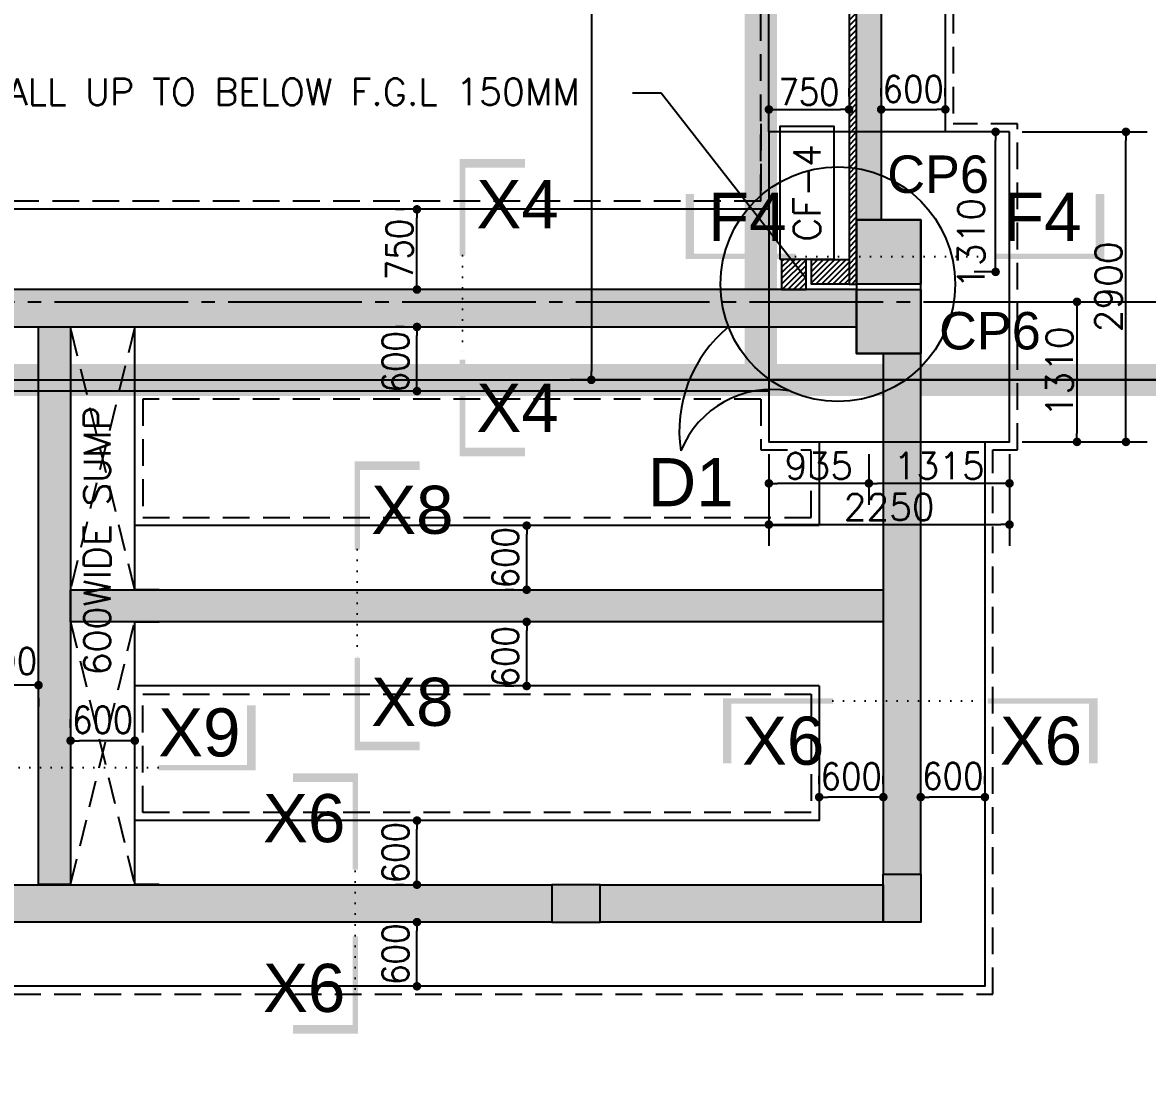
# Model space of a CAD drawing. Extents: x -200722 to 834823, y -494970 to 88783.
# Drawn here: x 447916 to 458437, y 17611 to 27486 of the extents above; entities that cross this region are included whole.
import ezdxf
from ezdxf.enums import TextEntityAlignment as Align

# ---------------------------------------------------------------- set-up
doc = ezdxf.new("R2010")
doc.units = 0
doc.header["$LTSCALE"] = 100
doc.header["$MEASUREMENT"] = 0
doc.header["$PDMODE"] = 34
for name, pattern in [('ACAD_ISO04W100', [30, 24, -3, 0, -3]), ('CL', [3.25, 2.5, -0.25, 0.25, -0.25]), ('DOT', [0.25, 0, -0.25]), ('HIDDEN', [0.375, 0.25, -0.125])]:
    doc.linetypes.add(name, pattern=pattern)
doc.layers.get('0').update_dxf_attribs({"linetype": 'CONTINUOUS'})
doc.layers.get('DEFPOINTS').update_dxf_attribs({"linetype": 'CONTINUOUS'})
for name, color, linetype in [('A-Grid', 5, 'ACAD_ISO04W100'), ('BEAM', 4, 'CONTINUOUS'), ('COL', 150, 'CONTINUOUS'), ('DIM', 3, 'CONTINUOUS'), ('F_EXEC', 3, 'HIDDEN'), ('F_FTG1', 11, 'CONTINUOUS'), ('PIT WALL', 6, 'CONTINUOUS'), ('RCCWALL', 6, 'CONTINUOUS'), ('TEXT', 2, 'CONTINUOUS')]:
    doc.layers.add(name, color=color, linetype=linetype)
doc.layers.add('HATCH', color=252, linetype='CONTINUOUS', lineweight=30)
doc.styles.add('AR', font='arial.ttf')
doc.styles.add('ROMANS', font='romans.shx')
doc.styles.get("Standard").update_dxf_attribs({"font": 'simplex.shx'})
doc.styles.add('TIMES-N', font='arial.ttf')
doc.dimstyles.new('STANDARD$0', dxfattribs={"dimtxt": 2.5, "dimasz": 2.5, "dimexe": 2, "dimexo": 0.7, "dimgap": 0.9, "dimtad": 1, "dimdec": 0, "dimdsep": 46, "dimtxsty": 'ROMANS', "dimcen": 0.09, "dimclrd": 4, "dimclre": 4, "dimclrt": 3, "dimadec": 0, "dimazin": 0, "dimtfac": 1, "dimtdec": 0, "dimtmove": 0, "dimatfit": 3, "dimfxl": 1, "dimtolj": 1, "dimtzin": 0, "dimarcsym": 0})
pattern_1 = [(45, (191222.92, 0), (-26.5165043, 26.5165043), [])]

# ---------------------------------------------------------------- blocks, each defined once
blk = doc.blocks.new('DOT')
at = {"color": 0, "linetype": 'ByBlock'}
blk.add_line((-0.5, 0), (-1, 0), dxfattribs=at)
at = {"color": 0, "linetype": 'ByBlock', "const_width": 0.5}
blk.add_lwpolyline([(-0.25, 0, 1), (0.25, 0, 1)], format="xyb", close=True, dxfattribs=at)
blk = doc.blocks.new('*D2726')
at = {"layer": 'BEAM', "color": 0, "lineweight": -2, "transparency": 16777216}
for p, q in [((454896, 26793), (454896, 26873)), ((455646, 26793), (455646, 26873)), ((454976, 26673), (455566, 26673))]:
    blk.add_line(p, q, dxfattribs=at)
at = {"layer": 'DEFPOINTS', "color": 0, "lineweight": -3, "ltscale": 0.4, "transparency": 16777216}
for p in [(454896, 26673), (455646, 26673), (455646, 26673)]:
    blk.add_point(p, dxfattribs=at)
at = {"layer": 'BEAM', "color": 0, "lineweight": -2, "ltscale": 0.4, "transparency": 16777216, "xscale": 80, "yscale": 80, "zscale": 80, "rotation": 180}
blk.add_blockref('DOT', (454896, 26673), dxfattribs=at)
at = {"layer": 'BEAM', "color": 0, "lineweight": -2, "ltscale": 0.4, "transparency": 16777216, "xscale": 80, "yscale": 80, "zscale": 80}
blk.add_blockref('DOT', (455646, 26673), dxfattribs=at)
at = {"layer": 'BEAM', "color": 0, "ltscale": 0.4, "transparency": 16777216, "insert": (455271, 26837), "char_height": 248, "attachment_point": 5}
blk.add_mtext('\\A1;{\\W0.9;750}', dxfattribs=at)
blk = doc.blocks.new('_DOT')
at = {"color": 0, "linetype": 'ByBlock'}
blk.add_line((-0.5, 0), (-1, 0), dxfattribs=at)
at = {"color": 0, "linetype": 'ByBlock', "const_width": 0.5}
blk.add_lwpolyline([(-0.25, 0, 1), (0.25, 0, 1)], format="xyb", close=True, dxfattribs=at)
blk = doc.blocks.new('*D2727')
at = {"layer": 'BEAM', "color": 0, "lineweight": -2, "transparency": 16777216}
for p, q in [((455946, 26793), (455946, 26873)), ((456546, 26793), (456546, 26873)), ((456026, 26673), (456466, 26673))]:
    blk.add_line(p, q, dxfattribs=at)
at = {"layer": 'DEFPOINTS', "color": 0, "lineweight": -3, "ltscale": 0.4, "transparency": 16777216}
for p in [(455946, 26673), (456546, 26673), (456546, 26673)]:
    blk.add_point(p, dxfattribs=at)
at = {"layer": 'BEAM', "color": 0, "lineweight": -2, "ltscale": 0.4, "transparency": 16777216, "xscale": 80, "yscale": 80, "zscale": 80, "rotation": 180}
blk.add_blockref('DOT', (455946, 26673), dxfattribs=at)
at = {"layer": 'BEAM', "color": 0, "lineweight": -2, "ltscale": 0.4, "transparency": 16777216, "xscale": 80, "yscale": 80, "zscale": 80}
blk.add_blockref('DOT', (456546, 26673), dxfattribs=at)
at = {"layer": 'BEAM', "color": 0, "ltscale": 0.4, "transparency": 16777216, "insert": (456246, 26864), "char_height": 248, "attachment_point": 5}
blk.add_mtext('\\A1;{\\W0.9;600}', dxfattribs=at)
blk = doc.blocks.new('*D2792')
at = {"layer": 'BEAM', "color": 0, "lineweight": -2, "transparency": 16777216}
for p, q in [((457026, 26464), (456816, 26464)), ((457016, 25234), (457016, 26384)), ((457016, 25154), (456816, 25154))]:
    blk.add_line(p, q, dxfattribs=at)
at = {"layer": 'DEFPOINTS', "color": 0, "lineweight": -3, "ltscale": 0.4, "transparency": 16777216}
for p in [(457016, 26464), (457146, 26464), (457136, 25154)]:
    blk.add_point(p, dxfattribs=at)
at = {"layer": 'BEAM', "color": 0, "lineweight": -2, "ltscale": 0.4, "transparency": 16777216, "xscale": 80, "yscale": 80, "zscale": 80}
for p, rotation in [((457016, 26464), 90), ((457016, 25154), 270)]:
    blk.add_blockref('DOT', p, dxfattribs=dict(at, rotation=rotation))
at = {"layer": 'BEAM', "color": 0, "ltscale": 0.4, "transparency": 16777216, "insert": (456788, 25420), "char_height": 248, "attachment_point": 5, "rotation": 90}
blk.add_mtext('\\A1;1310', dxfattribs=at)
blk = doc.blocks.new('*D2793')
at = {"layer": 'BEAM', "color": 0, "lineweight": -2, "transparency": 16777216}
for p, q in [((457256, 24874), (457977, 24874)), ((457777, 24794), (457777, 23644)), ((457266, 23564), (457977, 23564))]:
    blk.add_line(p, q, dxfattribs=at)
at = {"layer": 'DEFPOINTS', "color": 0, "lineweight": -3, "ltscale": 0.4, "transparency": 16777216}
for p in [(457136, 24874), (457146, 23564), (457777, 23564)]:
    blk.add_point(p, dxfattribs=at)
at = {"layer": 'BEAM', "color": 0, "lineweight": -2, "ltscale": 0.4, "transparency": 16777216, "xscale": 80, "yscale": 80, "zscale": 80}
for p, rotation in [((457777, 24874), 90), ((457777, 23564), 270)]:
    blk.add_blockref('DOT', p, dxfattribs=dict(at, rotation=rotation))
at = {"layer": 'BEAM', "color": 0, "ltscale": 0.4, "transparency": 16777216, "insert": (457613, 24219), "char_height": 248, "attachment_point": 5, "rotation": 90}
blk.add_mtext('\\A1;1310', dxfattribs=at)
blk = doc.blocks.new('*D2794')
at = {"layer": 'BEAM', "color": 0, "lineweight": -2, "transparency": 16777216}
for p, q in [((457266, 26464), (458435, 26464)), ((458235, 23644), (458235, 26384)), ((457266, 23564), (458435, 23564))]:
    blk.add_line(p, q, dxfattribs=at)
at = {"layer": 'DEFPOINTS', "color": 0, "lineweight": -3, "ltscale": 0.4, "transparency": 16777216}
for p in [(457146, 26464), (458235, 26464), (457146, 23564)]:
    blk.add_point(p, dxfattribs=at)
at = {"layer": 'BEAM', "color": 0, "lineweight": -2, "ltscale": 0.4, "transparency": 16777216, "xscale": 80, "yscale": 80, "zscale": 80}
for p, rotation in [((458235, 26464), 90), ((458235, 23564), 270)]:
    blk.add_blockref('DOT', p, dxfattribs=dict(at, rotation=rotation))
at = {"layer": 'BEAM', "color": 0, "ltscale": 0.4, "transparency": 16777216, "insert": (458071, 25014), "char_height": 248, "attachment_point": 5, "rotation": 90}
blk.add_mtext('\\A1;2900', dxfattribs=at)
blk = doc.blocks.new('*D2795')
at = {"layer": 'BEAM', "color": 0, "lineweight": -2, "transparency": 16777216}
for p, q in [((455831, 23449), (455831, 22976)), ((457146, 23449), (457146, 22976)), ((457066, 23176), (455911, 23176))]:
    blk.add_line(p, q, dxfattribs=at)
at = {"layer": 'DEFPOINTS', "color": 0, "lineweight": -3, "ltscale": 0.4, "transparency": 16777216}
for p in [(455831, 23569), (457146, 23569), (455831, 23176)]:
    blk.add_point(p, dxfattribs=at)
at = {"layer": 'BEAM', "color": 0, "lineweight": -2, "ltscale": 0.4, "transparency": 16777216, "xscale": 80, "yscale": 80, "zscale": 80, "rotation": 180}
blk.add_blockref('DOT', (455831, 23176), dxfattribs=at)
at = {"layer": 'BEAM', "color": 0, "lineweight": -2, "ltscale": 0.4, "transparency": 16777216, "xscale": 80, "yscale": 80, "zscale": 80}
blk.add_blockref('DOT', (457146, 23176), dxfattribs=at)
at = {"layer": 'BEAM', "color": 0, "ltscale": 0.4, "transparency": 16777216, "insert": (456488, 23340), "char_height": 248, "attachment_point": 5}
blk.add_mtext('\\A1;1315', dxfattribs=at)
blk = doc.blocks.new('*D2796')
at = {"layer": 'BEAM', "color": 0, "lineweight": -2, "transparency": 16777216}
for p, q in [((454896, 23449), (454896, 22976)), ((455831, 23449), (455831, 22976)), ((455751, 23176), (454976, 23176))]:
    blk.add_line(p, q, dxfattribs=at)
at = {"layer": 'DEFPOINTS', "color": 0, "lineweight": -3, "ltscale": 0.4, "transparency": 16777216}
for p in [(454896, 23569), (455831, 23569), (454896, 23176)]:
    blk.add_point(p, dxfattribs=at)
at = {"layer": 'BEAM', "color": 0, "lineweight": -2, "ltscale": 0.4, "transparency": 16777216, "xscale": 80, "yscale": 80, "zscale": 80, "rotation": 180}
blk.add_blockref('DOT', (454896, 23176), dxfattribs=at)
at = {"layer": 'BEAM', "color": 0, "lineweight": -2, "ltscale": 0.4, "transparency": 16777216, "xscale": 80, "yscale": 80, "zscale": 80}
blk.add_blockref('DOT', (455831, 23176), dxfattribs=at)
at = {"layer": 'BEAM', "color": 0, "ltscale": 0.4, "transparency": 16777216, "insert": (455363, 23340), "char_height": 248, "attachment_point": 5}
blk.add_mtext('\\A1;935', dxfattribs=at)
blk = doc.blocks.new('*D2797')
at = {"layer": 'BEAM', "color": 0, "lineweight": -2, "transparency": 16777216}
for p, q in [((454896, 23449), (454896, 22591)), ((457146, 23449), (457146, 22591)), ((454976, 22791), (457066, 22791))]:
    blk.add_line(p, q, dxfattribs=at)
at = {"layer": 'DEFPOINTS', "color": 0, "lineweight": -3, "ltscale": 0.4, "transparency": 16777216}
for p in [(454896, 23569), (457146, 23569), (457146, 22791)]:
    blk.add_point(p, dxfattribs=at)
at = {"layer": 'BEAM', "color": 0, "lineweight": -2, "ltscale": 0.4, "transparency": 16777216, "xscale": 80, "yscale": 80, "zscale": 80, "rotation": 180}
blk.add_blockref('DOT', (454896, 22791), dxfattribs=at)
at = {"layer": 'BEAM', "color": 0, "lineweight": -2, "ltscale": 0.4, "transparency": 16777216, "xscale": 80, "yscale": 80, "zscale": 80}
blk.add_blockref('DOT', (457146, 22791), dxfattribs=at)
at = {"layer": 'BEAM', "color": 0, "ltscale": 0.4, "transparency": 16777216, "insert": (456021, 22955), "char_height": 248, "attachment_point": 5}
blk.add_mtext('\\A1;2250', dxfattribs=at)
blk = doc.blocks.new('*D2798')
at = {"layer": 'BEAM', "color": 0, "lineweight": -2, "transparency": 16777216}
for p, q in [((451485, 24639), (451405, 24639)), ((451605, 24119), (451605, 24559)), ((451485, 24039), (451405, 24039))]:
    blk.add_line(p, q, dxfattribs=at)
at = {"layer": 'DEFPOINTS', "color": 0, "lineweight": -3, "ltscale": 0.4, "transparency": 16777216}
for p in [(451605, 24639), (451605, 24639), (451605, 24039)]:
    blk.add_point(p, dxfattribs=at)
at = {"layer": 'BEAM', "color": 0, "lineweight": -2, "ltscale": 0.4, "transparency": 16777216, "xscale": 80, "yscale": 80, "zscale": 80}
for p, rotation in [((451605, 24639), 90), ((451605, 24039), 270)]:
    blk.add_blockref('DOT', p, dxfattribs=dict(at, rotation=rotation))
at = {"layer": 'BEAM', "color": 0, "ltscale": 0.4, "transparency": 16777216, "insert": (451404, 24313), "char_height": 248, "attachment_point": 5, "rotation": 90}
blk.add_mtext('\\A1;{\\W0.9;600}', dxfattribs=at)
blk = doc.blocks.new('*D2799')
at = {"layer": 'BEAM', "color": 0, "lineweight": -2, "transparency": 16777216}
for p, q in [((451485, 25739), (451405, 25739)), ((451605, 25069), (451605, 25659)), ((451485, 24989), (451405, 24989))]:
    blk.add_line(p, q, dxfattribs=at)
at = {"layer": 'DEFPOINTS', "color": 0, "lineweight": -3, "ltscale": 0.4, "transparency": 16777216}
for p in [(451605, 25739), (451605, 25739), (451605, 24989)]:
    blk.add_point(p, dxfattribs=at)
at = {"layer": 'BEAM', "color": 0, "lineweight": -2, "ltscale": 0.4, "transparency": 16777216, "xscale": 80, "yscale": 80, "zscale": 80}
for p, rotation in [((451605, 25739), 90), ((451605, 24989), 270)]:
    blk.add_blockref('DOT', p, dxfattribs=dict(at, rotation=rotation))
at = {"layer": 'BEAM', "color": 0, "ltscale": 0.4, "transparency": 16777216, "insert": (451441, 25364), "char_height": 248, "attachment_point": 5, "rotation": 90}
blk.add_mtext('\\A1;{\\W0.9;750}', dxfattribs=at)
blk = doc.blocks.new('*D2804')
at = {"layer": 'BEAM', "color": 0, "lineweight": -2, "transparency": 16777216}
for p, q in [((452511, 21881), (452431, 21881)), ((452631, 21361), (452631, 21801)), ((452511, 21281), (452431, 21281))]:
    blk.add_line(p, q, dxfattribs=at)
at = {"layer": 'DEFPOINTS', "color": 0, "lineweight": -3, "ltscale": 0.4, "transparency": 16777216}
for p in [(452631, 21881), (452631, 21881), (452631, 21281)]:
    blk.add_point(p, dxfattribs=at)
at = {"layer": 'BEAM', "color": 0, "lineweight": -2, "ltscale": 0.4, "transparency": 16777216, "xscale": 80, "yscale": 80, "zscale": 80}
for p, rotation in [((452631, 21881), 90), ((452631, 21281), 270)]:
    blk.add_blockref('DOT', p, dxfattribs=dict(at, rotation=rotation))
at = {"layer": 'BEAM', "color": 0, "ltscale": 0.4, "transparency": 16777216, "insert": (452431, 21555), "char_height": 248, "attachment_point": 5, "rotation": 90}
blk.add_mtext('\\A1;{\\W0.9;600}', dxfattribs=at)
blk = doc.blocks.new('*D2805')
at = {"layer": 'BEAM', "color": 0, "lineweight": -2, "transparency": 16777216}
for p, q in [((452511, 22781), (452431, 22781)), ((452631, 22261), (452631, 22701)), ((452511, 22181), (452431, 22181))]:
    blk.add_line(p, q, dxfattribs=at)
at = {"layer": 'DEFPOINTS', "color": 0, "lineweight": -3, "ltscale": 0.4, "transparency": 16777216}
for p in [(452631, 22781), (452631, 22781), (452631, 22181)]:
    blk.add_point(p, dxfattribs=at)
at = {"layer": 'BEAM', "color": 0, "lineweight": -2, "ltscale": 0.4, "transparency": 16777216, "xscale": 80, "yscale": 80, "zscale": 80}
for p, rotation in [((452631, 22781), 90), ((452631, 22181), 270)]:
    blk.add_blockref('DOT', p, dxfattribs=dict(at, rotation=rotation))
at = {"layer": 'BEAM', "color": 0, "ltscale": 0.4, "transparency": 16777216, "insert": (452431, 22481), "char_height": 248, "attachment_point": 5, "rotation": 90}
blk.add_mtext('\\A1;{\\W0.9;600}', dxfattribs=at)
blk = doc.blocks.new('*D2806')
at = {"layer": 'BEAM', "color": 0, "lineweight": -2, "transparency": 16777216}
for p, q in [((451485, 19073), (451405, 19073)), ((451605, 18553), (451605, 18993)), ((451485, 18473), (451405, 18473))]:
    blk.add_line(p, q, dxfattribs=at)
at = {"layer": 'DEFPOINTS', "color": 0, "lineweight": -3, "ltscale": 0.4, "transparency": 16777216}
for p in [(451605, 19073), (451605, 19073), (451605, 18473)]:
    blk.add_point(p, dxfattribs=at)
at = {"layer": 'BEAM', "color": 0, "lineweight": -2, "ltscale": 0.4, "transparency": 16777216, "xscale": 80, "yscale": 80, "zscale": 80}
for p, rotation in [((451605, 19073), 90), ((451605, 18473), 270)]:
    blk.add_blockref('DOT', p, dxfattribs=dict(at, rotation=rotation))
at = {"layer": 'BEAM', "color": 0, "ltscale": 0.4, "transparency": 16777216, "insert": (451404, 18773), "char_height": 248, "attachment_point": 5, "rotation": 90}
blk.add_mtext('\\A1;{\\W0.9;600}', dxfattribs=at)
blk = doc.blocks.new('*D2807')
at = {"layer": 'BEAM', "color": 0, "lineweight": -2, "transparency": 16777216}
for p, q in [((451485, 20023), (451405, 20023)), ((451605, 19503), (451605, 19943)), ((451485, 19423), (451405, 19423))]:
    blk.add_line(p, q, dxfattribs=at)
at = {"layer": 'DEFPOINTS', "color": 0, "lineweight": -3, "ltscale": 0.4, "transparency": 16777216}
for p in [(451605, 20023), (451605, 20023), (451605, 19423)]:
    blk.add_point(p, dxfattribs=at)
at = {"layer": 'BEAM', "color": 0, "lineweight": -2, "ltscale": 0.4, "transparency": 16777216, "xscale": 80, "yscale": 80, "zscale": 80}
for p, rotation in [((451605, 20023), 90), ((451605, 19423), 270)]:
    blk.add_blockref('DOT', p, dxfattribs=dict(at, rotation=rotation))
at = {"layer": 'BEAM', "color": 0, "ltscale": 0.4, "transparency": 16777216, "insert": (451404, 19723), "char_height": 248, "attachment_point": 5, "rotation": 90}
blk.add_mtext('\\A1;{\\W0.9;600}', dxfattribs=at)
blk = doc.blocks.new('*D2811')
at = {"layer": 'BEAM', "color": 0, "lineweight": -2, "transparency": 16777216}
for p, q in [((448366, 20890), (448366, 20970)), ((448966, 20890), (448966, 20970)), ((448886, 20770), (448446, 20770))]:
    blk.add_line(p, q, dxfattribs=at)
at = {"layer": 'DEFPOINTS', "color": 0, "lineweight": -3, "ltscale": 0.4, "transparency": 16777216}
for p in [(448366, 20770), (448366, 20770), (448966, 20770)]:
    blk.add_point(p, dxfattribs=at)
at = {"layer": 'BEAM', "color": 0, "lineweight": -2, "ltscale": 0.4, "transparency": 16777216, "xscale": 80, "yscale": 80, "zscale": 80, "rotation": 180}
blk.add_blockref('DOT', (448366, 20770), dxfattribs=at)
at = {"layer": 'BEAM', "color": 0, "lineweight": -2, "ltscale": 0.4, "transparency": 16777216, "xscale": 80, "yscale": 80, "zscale": 80}
blk.add_blockref('DOT', (448966, 20770), dxfattribs=at)
at = {"layer": 'BEAM', "color": 0, "ltscale": 0.4, "transparency": 16777216, "insert": (448666, 20964), "char_height": 248, "attachment_point": 5}
blk.add_mtext('\\A1;{\\W0.9;600}', dxfattribs=at)
blk = doc.blocks.new('*D2812')
at = {"layer": 'BEAM', "color": 0, "lineweight": -2, "transparency": 16777216}
for p, q in [((447986, 21289), (447546, 21289)), ((447466, 21169), (447466, 21089)), ((448066, 21169), (448066, 21089))]:
    blk.add_line(p, q, dxfattribs=at)
at = {"layer": 'DEFPOINTS', "color": 0, "lineweight": -3, "ltscale": 0.4, "transparency": 16777216}
for p in [(447466, 21289), (447466, 21289), (448066, 21289)]:
    blk.add_point(p, dxfattribs=at)
at = {"layer": 'BEAM', "color": 0, "lineweight": -2, "ltscale": 0.4, "transparency": 16777216, "xscale": 80, "yscale": 80, "zscale": 80, "rotation": 180}
blk.add_blockref('DOT', (447466, 21289), dxfattribs=at)
at = {"layer": 'BEAM', "color": 0, "lineweight": -2, "ltscale": 0.4, "transparency": 16777216, "xscale": 80, "yscale": 80, "zscale": 80}
blk.add_blockref('DOT', (448066, 21289), dxfattribs=at)
at = {"layer": 'BEAM', "color": 0, "ltscale": 0.4, "transparency": 16777216, "insert": (447766, 21515), "char_height": 248, "attachment_point": 5}
blk.add_mtext('\\A1;{\\W0.9;600}', dxfattribs=at)
blk = doc.blocks.new('*D2813')
at = {"layer": 'BEAM', "color": 0, "lineweight": -2, "transparency": 16777216}
for p, q in [((456316, 20362), (456316, 20442)), ((456916, 20362), (456916, 20442)), ((456836, 20242), (456396, 20242))]:
    blk.add_line(p, q, dxfattribs=at)
at = {"layer": 'DEFPOINTS', "color": 0, "lineweight": -3, "ltscale": 0.4, "transparency": 16777216}
for p in [(456316, 20242), (456316, 20242), (456916, 20242)]:
    blk.add_point(p, dxfattribs=at)
at = {"layer": 'BEAM', "color": 0, "lineweight": -2, "ltscale": 0.4, "transparency": 16777216, "xscale": 80, "yscale": 80, "zscale": 80, "rotation": 180}
blk.add_blockref('DOT', (456316, 20242), dxfattribs=at)
at = {"layer": 'BEAM', "color": 0, "lineweight": -2, "ltscale": 0.4, "transparency": 16777216, "xscale": 80, "yscale": 80, "zscale": 80}
blk.add_blockref('DOT', (456916, 20242), dxfattribs=at)
at = {"layer": 'BEAM', "color": 0, "ltscale": 0.4, "transparency": 16777216, "insert": (456616, 20439), "char_height": 248, "attachment_point": 5}
blk.add_mtext('\\A1;{\\W0.9;600}', dxfattribs=at)
blk = doc.blocks.new('*D2814')
at = {"layer": 'BEAM', "color": 0, "lineweight": -2, "transparency": 16777216}
for p, q in [((455366, 20362), (455366, 20442)), ((455966, 20362), (455966, 20442)), ((455886, 20242), (455446, 20242))]:
    blk.add_line(p, q, dxfattribs=at)
at = {"layer": 'DEFPOINTS', "color": 0, "lineweight": -3, "ltscale": 0.4, "transparency": 16777216}
for p in [(455366, 20242), (455366, 20242), (455966, 20242)]:
    blk.add_point(p, dxfattribs=at)
at = {"layer": 'BEAM', "color": 0, "lineweight": -2, "ltscale": 0.4, "transparency": 16777216, "xscale": 80, "yscale": 80, "zscale": 80, "rotation": 180}
blk.add_blockref('DOT', (455366, 20242), dxfattribs=at)
at = {"layer": 'BEAM', "color": 0, "lineweight": -2, "ltscale": 0.4, "transparency": 16777216, "xscale": 80, "yscale": 80, "zscale": 80}
blk.add_blockref('DOT', (455966, 20242), dxfattribs=at)
at = {"layer": 'BEAM', "color": 0, "ltscale": 0.4, "transparency": 16777216, "insert": (455666, 20436), "char_height": 248, "attachment_point": 5}
blk.add_mtext('\\A1;{\\W0.9;600}', dxfattribs=at)
blk = doc.blocks.new('*D2917')
at = {"layer": 'BEAM', "color": 0, "lineweight": -2, "transparency": 16777216}
for p, q in [((454987, 52100), (453036, 52100)), ((453236, 52020), (453236, 24224)), ((455284, 24144), (453036, 24144))]:
    blk.add_line(p, q, dxfattribs=at)
at = {"layer": 'DEFPOINTS', "color": 0, "lineweight": -3, "ltscale": 0.4, "transparency": 16777216}
for p in [(455107, 52100), (453236, 24144), (455404, 24144)]:
    blk.add_point(p, dxfattribs=at)
at = {"layer": 'BEAM', "color": 0, "lineweight": -2, "ltscale": 0.4, "transparency": 16777216, "xscale": 80, "yscale": 80, "zscale": 80}
for p, rotation in [((453236, 52100), 90), ((453236, 24144), 270)]:
    blk.add_blockref('DOT', p, dxfattribs=dict(at, rotation=rotation))
at = {"layer": 'BEAM', "color": 0, "ltscale": 0.4, "transparency": 16777216, "insert": (453072, 38122), "char_height": 248, "attachment_point": 5, "rotation": 90}
blk.add_mtext('\\A1;27956', dxfattribs=at)

msp = doc.modelspace()

# ---------------------------------------------------------------- hatches: boundary and pattern name
at = {"layer": 'DIM', "ltscale": 0.4}
h = msp.add_hatch(dxfattribs=at)
h.set_pattern_fill('ANSI31', color=256, scale=300, style=0)
h.set_pattern_definition([(45, (191292.92, 0), (-26.5165043, 26.5165043), [])])
h.paths.add_polyline_path([(455715.5, 51274.9), (455645.5, 51274.9), (455645.5, 25039.4), (455715.5, 25039.4)])
h = msp.add_hatch(dxfattribs=at)
h.set_pattern_fill('ANSI31', color=256, scale=300, style=0)
h.set_pattern_definition(pattern_1)
h.paths.add_polyline_path([(455245.5, 25269.4), (455015.5, 25269.4), (455015.5, 24989.4), (455245.5, 24989.4)])
h = msp.add_hatch(dxfattribs=at)
h.set_pattern_fill('ANSI31', color=256, scale=300, style=0)
h.set_pattern_definition(pattern_1)
h.paths.add_polyline_path([(455645.5, 25039.4), (455295.5, 25039.4), (455295.5, 25269.4), (455645.5, 25269.4)])
at = {"layer": 'HATCH', "lineweight": -3, "ltscale": 0.4}
msp.add_hatch(color=256, dxfattribs=at).paths.add_polyline_path([(455715.5, 31309.4), (455945.5, 31309.4), (455945.5, 25639.4), (455715.5, 25639.4)])
at = {"layer": 'HATCH', "ltscale": 0.4}
for points in [[(455715.5, 25639.4), (456315.5, 25639.4), (456315.5, 25039.4), (455715.5, 25039.4)], [(455715.5, 24989.4), (456315.5, 24989.4), (456315.5, 24389.4), (455715.5, 24389.4)], [(455965.5, 19522.9), (456315.5, 19522.9), (456315.5, 19072.9), (455965.5, 19072.9)], [(453317.5, 19072.9), (453317.5, 19422.9), (452867.5, 19422.9), (452867.5, 19072.9)]]:
    msp.add_hatch(color=256, dxfattribs=at).paths.add_polyline_path(points)
h = msp.add_hatch(color=256, dxfattribs=at)
h.paths.add_polyline_path([(433967.5, 24989.4), (428301.5, 24989.4), (428301.5, 24639.4), (433967.5, 24639.4)])
h.paths.add_polyline_path([(440262.5, 24989.4), (434417.5, 24989.4), (434417.5, 24639.4), (440262.5, 24639.4)])
h.paths.add_polyline_path([(432400.5, 19422.9), (432100.5, 19422.9), (432100.5, 24639.4), (432400.5, 24639.4)])
h.paths.add_polyline_path([(428301.5, 22181.4), (432100.5, 22181.4), (432100.5, 21881.4), (428301.5, 21881.4)])
h.paths.add_polyline_path([(428301.5, 19422.9), (433967.5, 19422.9), (433967.5, 19072.9), (428301.5, 19072.9)])
h.paths.add_polyline_path([(427951.5, 24539.4), (428301.5, 24539.4), (428301.5, 19522.9), (427951.5, 19522.9)])
h.paths.add_polyline_path([(440712.5, 19422.9), (446572.5, 19422.9), (446572.5, 19072.9), (440712.5, 19072.9)])
h.paths.add_polyline_path([(447022.5, 19422.9), (452867.5, 19422.9), (452867.5, 19072.9), (447022.5, 19072.9)])
h.paths.add_polyline_path([(453317.5, 19422.9), (455965.5, 19422.9), (455965.5, 19072.9), (453317.5, 19072.9)])
h.paths.add_polyline_path([(456315.5, 24389.4), (455965.5, 24389.4), (455965.5, 19522.9), (456315.5, 19522.9)])
h.paths.add_polyline_path([(455715.5, 24989.4), (447022.5, 24989.4), (447022.5, 24639.4), (455715.5, 24639.4)])
h.paths.add_polyline_path([(446572.5, 24989.4), (440712.5, 24989.4), (440712.5, 24639.4), (446572.5, 24639.4)])
h.paths.add_polyline_path([(448365.5, 22181.4), (455965.5, 22181.4), (455965.5, 21881.4), (448365.5, 21881.4)])
h.paths.add_polyline_path([(448065.5, 24639.4), (448365.5, 24639.4), (448365.5, 19423.5), (448065.5, 19423.5)])

# ---------------------------------------------------------------- linework, layer by layer
at = {"color": 1, "linetype": 'DOT', "ltscale": 4}
for p, q in [((452030.9, 25306.1, 7446.6), (452030.9, 24332.6, 7446.6)), ((455145.4, 25298.2), (457004.1, 25298.2)), ((451047.4, 22556.7), (451047.4, 21544.7)), ((455494.9, 21142.1, 7446.6), (456941.7, 21142.1, 7446.6)), ((449185.1, 20517.9, 1113.7), (447726.9, 20517.9, 7997.4)), ((451028.2, 19549.4), (451028.2, 18333.7))]:
    msp.add_line(p, q, dxfattribs=at)
at = {"color": 1, "lineweight": -3, "ltscale": 0.4}
for p, q in [((417823.5, 24143.9), (469461.5, 24143.9, 7364.1)), ((518279.5, 24144.3, 7296.2), (454820.5, 24143.9, 5270.9)), ((454820.5, 24144, 7446.6), (454820.5, 24143.9, 7446.6))]:
    msp.add_line(p, q, dxfattribs=at)
at = {"color": 5, "lineweight": -3, "ltscale": 0.4, "const_width": 300, "elevation": 7446.6}
msp.add_lwpolyline([(454820.5, 52099.9), (518279.5, 52099.9), (518279.5, 24144.4), (454820.5, 24143.9), (454820.5, 52099.9)], dxfattribs=at)
at = {"color": 7, "lineweight": -3, "ltscale": 0.4, "const_width": 300}
msp.add_lwpolyline([(417823.5, 24144.4), (469461.5, 24143.9), (469461.5, -7583.1), (417823.5, -7583.1), (417823.8, 24144.4)], dxfattribs=at)
at = {"layer": 'A-Grid', "color": 8, "linetype": 'CL', "ltscale": 5}
msp.add_line((417340.7, 24874.4, 7446.6), (469835.7, 24874.4, 7446.6), dxfattribs=at)
at = {"layer": 'COL', "ltscale": 500, "elevation": 7446.6}
for points in [[(455715.5, 25639.4), (456315.5, 25639.4), (456315.5, 25039.4), (455715.5, 25039.4), (455715.5, 25639.4)], [(455715.5, 24989.4), (456315.5, 24989.4), (456315.5, 24389.4), (455715.5, 24389.4), (455715.5, 24989.4)]]:
    msp.add_lwpolyline(points, dxfattribs=at)
at = {"layer": 'DIM', "color": 1}
for points, elevation in [([(452614, 26168.7, 80, 80, 0), (452030.9, 26168.7, 50, 50, 0), (452030.9, 25306.1, 50, 50, 0)], 7446.6), ([(452614, 23470, 80, 80, 0), (452030.9, 23470, 50, 50, 0), (452030.9, 24332.6, 50, 50, 0)], 7446.6), ([(454505.8, 20559, 80, 80, 0), (454505.8, 21142.1, 50, 50, 0), (455494.9, 21142.1, 50, 50, 0)], 7446.6), ([(457930.8, 20559, 80, 80, 0), (457930.8, 21142.1, 50, 50, 0), (456941.7, 21142.1, 50, 50, 0)], 7446.6), ([(450056.2, 21101, 80, 80, 0), (450056.2, 20517.9, 50, 50, 0), (449185.1, 20517.9, 50, 50, 0)], 1113.7)]:
    msp.add_lwpolyline(points, format="xyseb", dxfattribs=dict(at, elevation=elevation))
for points in [[(454156.3, 25881.3, 80, 80, 0), (454156.3, 25298.2, 50, 50, 0), (455145.4, 25298.2, 50, 50, 0)], [(457993.2, 25881.3, 80, 80, 0), (457993.2, 25298.2, 50, 50, 0), (457004.1, 25298.2, 50, 50, 0)], [(451630.5, 23342, 80, 80, 0), (451047.4, 23342, 50, 50, 0), (451047.4, 22556.7, 50, 50, 0)], [(451630.5, 20720.9, 80, 80, 0), (451047.4, 20720.9, 50, 50, 0), (451047.4, 21544.7, 50, 50, 0)], [(450445, 20424.5, 80, 80, 0), (451028.2, 20424.5, 50, 50, 0), (451028.2, 19562.2, 50, 50, 0)], [(450445, 18071.3, 80, 80, 0), (451028.2, 18071.3, 50, 50, 0), (451028.2, 18941.5, 50, 50, 0)]]:
    msp.add_lwpolyline(points, format="xyseb", dxfattribs=at)
at = {"layer": 'F_EXEC', "ltscale": 10}
for p, q in [((454820.5, 25814.4, 7446.6), (454820.5, 52099.9, 7446.6)), ((456620.5, 30634.4, 7446.6), (456620.5, 26539.4, 7446.6)), ((454820.5, 25814.4, 7446.6), (429696.5, 25814.4, 7446.6)), ((454820.5, 23964.4, 7446.6), (449040.5, 23964.4, 1113.7))]:
    msp.add_line(p, q, dxfattribs=at)
at = {"layer": 'F_EXEC', "ltscale": 10, "elevation": 7446.6}
for points in [[(447390.5, 23964.4), (447390.5, 20097.9), (439587.5, 20097.9), (439587.5, 18397.9), (456990.5, 18397.9), (456990.5, 23489.4), (457220.5, 23489.4), (457220.5, 26539.4), (456620.5, 26539.4)], [(454820.5, 26539.4), (454820.5, 25814.4)], [(449040.5, 23964.4), (449040.5, 22856.4), (455290.5, 22856.4), (455290.5, 23489.4)], [(454820.5, 23964.4), (454820.5, 23489.4), (455290.5, 23489.4)]]:
    msp.add_lwpolyline(points, dxfattribs=at)
msp.add_lwpolyline([(455290.5, 21206.4), (455290.5, 20097.9), (449040.5, 20097.9), (449040.5, 21206.4), (455290.5, 21206.4)], close=True, dxfattribs=at)
at = {"layer": 'F_FTG1', "ltscale": 0.4}
for p, q in [((454895.5, 26464.4, 7446.6), (454895.5, 52024.9, 7446.6)), ((456545.5, 30709.4, 7446.6), (456545.5, 26464.4, 7446.6)), ((454895.5, 25739.4, 7446.6), (427321.5, 25739.4, 7446.6)), ((448965.5, 24039.4, 1113.7), (447465.5, 24039.4, 7997.4)), ((454895.5, 24039.4, 7446.6), (448965.5, 24039.4, 1113.7)), ((448965.5, 22781.4, 1113.7), (448965.5, 24039.4, 1113.7)), ((448965.5, 20022.9, 1113.7), (448965.5, 21281.4, 1113.7))]:
    msp.add_line(p, q, dxfattribs=at)
at = {"layer": 'F_FTG1', "ltscale": 0.4, "elevation": 7446.6}
for points in [[(457145.5, 26464.4), (454895.5, 26464.4), (454895.5, 23564.4), (457145.5, 23564.4)], [(456315.5, 25639.4), (455715.5, 25639.4), (455715.5, 24389.4), (456315.5, 24389.4)]]:
    msp.add_lwpolyline(points, close=True, dxfattribs=at)
for points in [[(456915.5, 23564.4), (456915.5, 18472.9), (439662.5, 18472.9)], [(455365.5, 23564.4), (455365.5, 22781.4)], [(455365.5, 22781.4), (448965.5, 22781.4)], [(455365.5, 21281.4), (455365.5, 20022.9), (448965.5, 20022.9)], [(455365.5, 21281.4), (448965.5, 21281.4)]]:
    msp.add_lwpolyline(points, dxfattribs=at)
at = {"layer": 'PIT WALL', "color": 7, "elevation": 7446.6}
msp.add_lwpolyline([(455245.5, 25269.4), (455015.5, 25269.4), (455015.5, 24989.4), (455245.5, 24989.4)], close=True, dxfattribs=at)
msp.add_lwpolyline([(455645.5, 25039.4), (455295.5, 25039.4), (455295.5, 25269.4), (455645.5, 25269.4), (455645.5, 25039.4)], dxfattribs=at)
at = {"layer": 'RCCWALL', "color": 42, "linetype": 'HIDDEN', "ltscale": 10}
for p, q in [((448965.5, 24639.4, 7446.6), (448365.5, 22181.4, 7446.6)), ((448965.5, 22181.4, 7446.6), (448365.5, 24639.4, 7446.6)), ((448365.5, 19423.5, 550.8), (448965.5, 21881.4, 7446.6)), ((448365.5, 21881.4, 7446.6), (448965.5, 19423.5, 1113.7))]:
    msp.add_line(p, q, dxfattribs=at)
at = {"layer": 'RCCWALL', "color": 1, "ltscale": 0.4, "elevation": 7446.6}
msp.add_lwpolyline([(455715.5, 51274.9), (455645.5, 51274.9), (455645.5, 25039.4), (455715.5, 25039.4)], close=True, dxfattribs=at)
at = {"layer": 'RCCWALL', "color": 42, "ltscale": 0.4}
for points, elevation in [([(455715.5, 31309.4), (455945.5, 31309.4), (455945.5, 25639.4), (455715.5, 25639.4)], 7446.6), ([(455715.5, 24989.4), (447022.5, 24989.4), (447022.5, 24639.4), (455715.5, 24639.4)], 7446.6), ([(448065.5, 24639.4), (448365.5, 24639.4), (448365.5, 19423.5), (448065.5, 19423.5)], 550.8), ([(456315.5, 24389.4), (455965.5, 24389.4), (455965.5, 19522.9), (456315.5, 19522.9)], 7446.6), ([(448365.5, 22181.4), (455965.5, 22181.4), (455965.5, 21881.4), (448365.5, 21881.4)], 7446.6), ([(447022.5, 19422.9), (452867.5, 19422.9), (452867.5, 19072.9), (447022.5, 19072.9)], 7446.6), ([(453317.5, 19422.9), (455965.5, 19422.9), (455965.5, 19072.9), (453317.5, 19072.9)], 7446.6)]:
    msp.add_lwpolyline(points, close=True, dxfattribs=dict(at, elevation=elevation))
for points, elevation in [([(449195.5, 22181.4), (448965.5, 22181.4), (448965.5, 24639.4), (449195.5, 24639.4)], 1113.7), ([(449195.5, 19423.5), (448965.5, 19423.5), (448965.5, 21881.4), (449195.5, 21881.4)], 1113.7), ([(455965.5, 19522.9), (456315.5, 19522.9), (456315.5, 19072.9), (455965.5, 19072.9), (455965.5, 19522.9)], 7446.6), ([(453317.5, 19072.9), (453317.5, 19422.9), (452867.5, 19422.9), (452867.5, 19072.9), (453317.5, 19072.9)], 7446.6)]:
    msp.add_lwpolyline(points, dxfattribs=dict(at, elevation=elevation))
at = {"layer": 'TEXT'}
for p, q in [((453887.7, 26825.8), (453619.2, 26825.8)), ((455236.7, 25102), (453887.7, 26825.8))]:
    msp.add_line(p, q, dxfattribs=at)
msp.add_lwpolyline([(455002.8, 25268.7), (455002.8, 26517.5), (455502.6, 26517.5), (455502.6, 25268.7)], close=True, dxfattribs=at)
msp.add_circle((455540.5, 25039.4, 7446.6), 1097, dxfattribs=at)
for centre, radius, start, end in [((455317.5, 23665.3, 7446.6), 1259.5, 129.34105, 188.48449), ((454926.5, 23133.7, 7446.6), 921.9, 80.18972, 157.97125)]:
    msp.add_arc(centre, radius, start, end, dxfattribs=at)

# ---------------------------------------------------------------- texts
msp.add_text('RCC WALL UP TO BELOW F.G.L 150MM', height=250, dxfattribs=at).set_placement((449897.5, 26837.6), align=Align.MIDDLE)
for s, p in [('CF-4', (455252.7, 25893.1)), ('600WIDE SUMP', (448614.3, 22639.7))]:
    msp.add_text(s, height=250, rotation=90, dxfattribs=at).set_placement(p, align=Align.MIDDLE)
at = {"layer": 'TEXT', "style": 'AR'}
for p in [(456003, 25892.7, 17045.9), (456487.9, 24428.8)]:
    msp.add_text('CP6', height=350, dxfattribs=at).set_placement(p)
at = {"layer": 'TEXT', "style": 'TIMES-N'}
for s, p in [('X4', (452161.4, 25787.2, 7446.6)), ('F4', (454327, 25668.7)), ('F4', (457085.7, 25668.7)), ('X4', (452161.4, 23882.7, 7446.6)), ('D1', (453762.3, 23187.6)), ('X8', (451177.9, 22929.3)), ('X8', (451177.9, 21133.5)), ('X9', (449185.8, 20847.5, 1113.7)), ('X6', (454645.6, 20769.7, 7446.6)), ('X6', (457056, 20769.7, 7446.6)), ('X6', (450165.9, 20045.5)), ('X6', (450165.9, 18458))]:
    msp.add_text(s, height=450, dxfattribs=at).set_placement(p, align=Align.MIDDLE_LEFT)

# ---------------------------------------------------------------- dimensions: what is measured, and where the dimension line sits
at = {"layer": 'BEAM'}
for base, p1, p2, picture, middle in [((453236.3, 24143.9), (455106.6, 52099.9, 7446.6), (455404.3, 24143.9, 5359.4), '*D2917', (453072.3, 38121.9)), ((458234.8, 26464.4), (457145.5, 23564.4, 7446.6), (457145.5, 26464.4, 7446.6), '*D2794', (458070.8, 25014.4)), ((457776.8, 23564.4), (457135.5, 24874.4, 7446.6), (457145.5, 23564.4, 7446.6), '*D2793', (457612.8, 24219.4))]:
    dim = msp.add_linear_dim(base=base, p1=p1, p2=p2, angle=90, dimstyle='STANDARD$0', override={"dimscale": 8, "dimtxt": 31, "dimasz": 10, "dimexe": 25, "dimexo": 15, "dimgap": 5, "dimzin": 3, "dimtxsty": 'Standard', "dimblk": 'DOT', "dimcen": 3, "dimdle": 1, "dimclrd": 0, "dimclre": 0, "dimclrt": 0, "dimtmove": 2, "dimldrblk": 'DOT', "dimtzin": 3}, dxfattribs=at)
    dim.commit()
    dim.dimension.update_dxf_attribs({"geometry": picture, "text_midpoint": middle})
dim = msp.add_linear_dim(base=(455645.5, 26672.6), p1=(454895.5, 26672.6, 7446.6), p2=(455645.5, 26672.6, 7446.6), text='{\\W0.9;<>}', dimstyle='STANDARD$0', override={"dimscale": 8, "dimtxt": 31, "dimasz": 10, "dimexe": 25, "dimexo": 15, "dimgap": 5, "dimzin": 3, "dimtxsty": 'Standard', "dimblk": 'DOT', "dimcen": 3, "dimdle": 1, "dimclrd": 0, "dimclre": 0, "dimclrt": 0, "dimtmove": 2, "dimldrblk": 'DOT', "dimtzin": 3}, dxfattribs=at)
dim.commit()
dim.dimension.update_dxf_attribs({"geometry": '*D2726', "text_midpoint": (455270.5, 26836.6)})
for base, p1, p2, picture, middle in [((456545.5, 26672.6), (455945.5, 26672.6, 7446.6), (456545.5, 26672.6, 7446.6), '*D2727', (456245.5, 26863.6)), ((447465.5, 21288.9, 550.8), (448065.5, 21289.2, 7997.4), (447465.5, 21288.9, 7997.4), '*D2812', (447765.5, 21515.2, 550.8)), ((448365.5, 20770.3, 1113.7), (448965.5, 20770.3, 8560.3), (448365.5, 20770.3, 8560.3), '*D2811', (448665.5, 20964.3, 1113.7)), ((455365.5, 20242), (455965.5, 20242, 7446.6), (455365.5, 20242, 7446.6), '*D2814', (455665.5, 20436)), ((456315.5, 20242), (456915.5, 20242, 7446.6), (456315.5, 20242, 7446.6), '*D2813', (456615.5, 20438.7))]:
    dim = msp.add_linear_dim(base=base, p1=p1, p2=p2, text='{\\W0.9;<>}', dimstyle='STANDARD$0', override={"dimscale": 8, "dimtxt": 31, "dimasz": 10, "dimexe": 25, "dimexo": 15, "dimgap": 5, "dimzin": 3, "dimtxsty": 'Standard', "dimblk": 'DOT', "dimcen": 3, "dimdle": 1, "dimclrd": 0, "dimclre": 0, "dimclrt": 0, "dimtmove": 2, "dimldrblk": 'DOT', "dimtzin": 3}, dxfattribs=at)
    dim.commit()
    dim.dimension.update_dxf_attribs({"geometry": picture, "text_midpoint": middle, "dimtype": 160})
dim = msp.add_linear_dim(base=(457015.5, 26464.4), p1=(457135.5, 25154.4, 7446.6), p2=(457145.5, 26464.4, 7446.6), angle=90, dimstyle='STANDARD$0', override={"dimscale": 8, "dimtxt": 31, "dimasz": 10, "dimexe": 25, "dimexo": 15, "dimgap": 5, "dimzin": 3, "dimtxsty": 'Standard', "dimblk": 'DOT', "dimcen": 3, "dimdle": 1, "dimclrd": 0, "dimclre": 0, "dimclrt": 0, "dimtmove": 2, "dimldrblk": 'DOT', "dimtzin": 3}, dxfattribs=at)
dim.commit()
dim.dimension.update_dxf_attribs({"geometry": '*D2792', "text_midpoint": (456788.4, 25419.7), "dimtype": 160})
dim = msp.add_linear_dim(base=(451604.6, 25739.4), p1=(451604.6, 24989.4), p2=(451604.6, 25739.4, 9308.3), angle=90, text='{\\W0.9;<>}', dimstyle='STANDARD$0', override={"dimscale": 8, "dimtxt": 31, "dimasz": 10, "dimexe": 25, "dimexo": 15, "dimgap": 5, "dimzin": 3, "dimtxsty": 'Standard', "dimblk": 'DOT', "dimcen": 3, "dimdle": 1, "dimclrd": 0, "dimclre": 0, "dimclrt": 0, "dimtmove": 2, "dimldrblk": 'DOT', "dimtzin": 3}, dxfattribs=at)
dim.commit()
dim.dimension.update_dxf_attribs({"geometry": '*D2799', "text_midpoint": (451440.6, 25364.4)})
for base, p1, p2, picture, middle in [((451604.6, 24639.4), (451604.6, 24039.4, 7446.6), (451604.6, 24639.4, 7446.6), '*D2798', (451404, 24312.5)), ((452631.1, 22781.4), (452631.1, 22181.4), (452631.1, 22781.4, 7446.6), '*D2805', (452430.5, 22481.4)), ((452631.1, 21881.4), (452631.1, 21281.4, 7446.6), (452631.1, 21881.4, 7446.6), '*D2804', (452430.5, 21554.6)), ((451604.6, 20022.9), (451604.6, 19422.9), (451604.6, 20022.9, 7446.6), '*D2807', (451404, 19722.9)), ((451604.6, 19072.9), (451604.6, 18472.9, 7446.6), (451604.6, 19072.9, 7446.6), '*D2806', (451403.7, 18772.9))]:
    dim = msp.add_linear_dim(base=base, p1=p1, p2=p2, angle=90, text='{\\W0.9;<>}', dimstyle='STANDARD$0', override={"dimscale": 8, "dimtxt": 31, "dimasz": 10, "dimexe": 25, "dimexo": 15, "dimgap": 5, "dimzin": 3, "dimtxsty": 'Standard', "dimblk": 'DOT', "dimcen": 3, "dimdle": 1, "dimclrd": 0, "dimclre": 0, "dimclrt": 0, "dimtmove": 2, "dimldrblk": 'DOT', "dimtzin": 3}, dxfattribs=at)
    dim.commit()
    dim.dimension.update_dxf_attribs({"geometry": picture, "text_midpoint": middle, "dimtype": 160})
for base, p1, p2, picture, middle in [((454895.5, 23176.1), (455830.5, 23569.4, 7446.6), (454895.5, 23569.4, 7446.6), '*D2796', (455363, 23340.1)), ((457145.5, 22791.4), (454895.5, 23569.4, 7446.6), (457145.5, 23569.4, 7446.6), '*D2797', (456020.5, 22955.4)), ((455830.5, 23176.1), (457145.5, 23569.4, 7446.6), (455830.5, 23569.4, 7446.6), '*D2795', (456488, 23340.1))]:
    dim = msp.add_linear_dim(base=base, p1=p1, p2=p2, dimstyle='STANDARD$0', override={"dimscale": 8, "dimtxt": 31, "dimasz": 10, "dimexe": 25, "dimexo": 15, "dimgap": 5, "dimzin": 3, "dimtxsty": 'Standard', "dimblk": 'DOT', "dimcen": 3, "dimdle": 1, "dimclrd": 0, "dimclre": 0, "dimclrt": 0, "dimtmove": 2, "dimldrblk": 'DOT', "dimtzin": 3}, dxfattribs=at)
    dim.commit()
    dim.dimension.update_dxf_attribs({"geometry": picture, "text_midpoint": middle})

doc.saveas('drawing.dxf')
